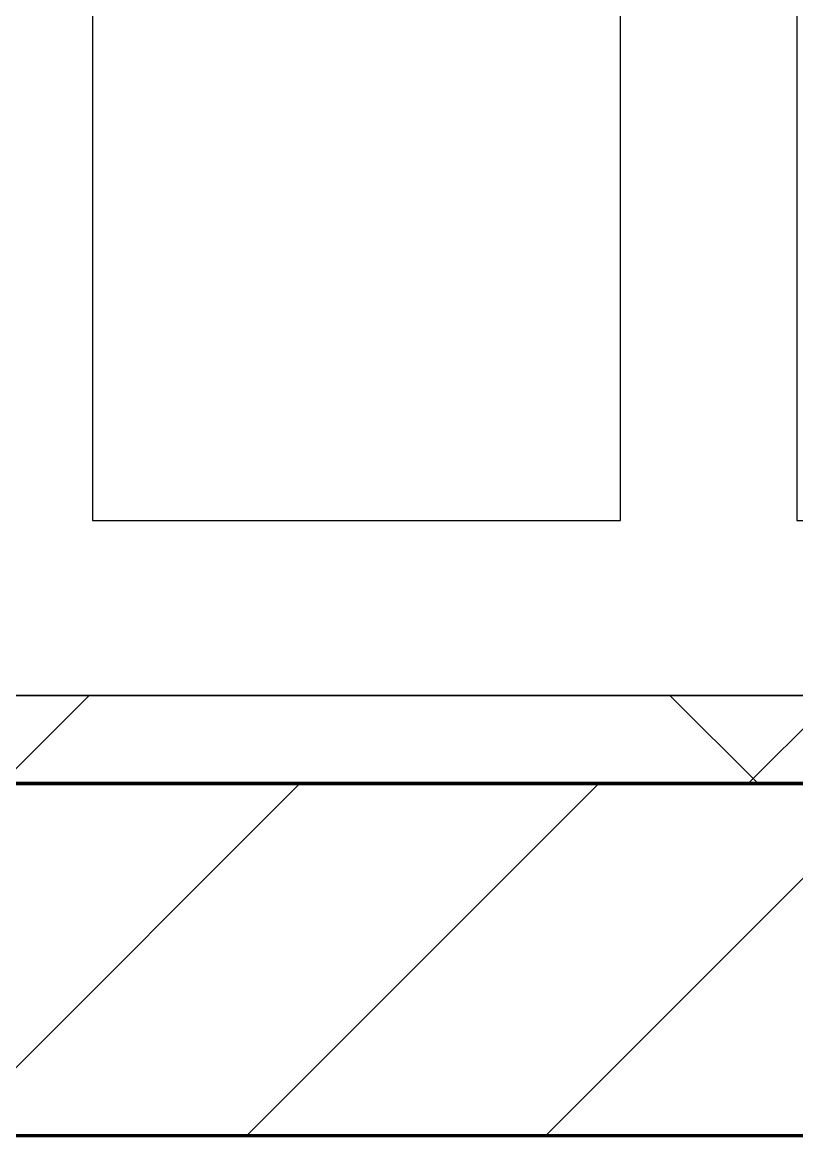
# Model space of a CAD drawing. Header units: millimetres. Extents: x -794334 to -714814, y -17806 to 22403.
# Drawn here: x -746271 to -745831, y -4021 to -3389 of the extents above; entities that cross this region are included whole.
import ezdxf
from ezdxf.xclip import XClip

# ---------------------------------------------------------------- set-up
doc = ezdxf.new("R2010")
doc.units = ezdxf.units.MM
doc.header["$XCLIPFRAME"] = 0
doc.layers.add('000 - WIPEOUT', color=250, linetype='Continuous')
doc.layers.add('A11_ALU.SOLID SHEET', color=2, linetype='Continuous')
for name, color, linetype, lineweight in [('A-GLAZ-CURT', 2, 'Continuous', 9), ('A-WALL', 5, 'Continuous', 35), ('A-WALL-FNSH', 2, 'Continuous', 35), ('A-WALL-PATT', 1, 'Continuous', 35), ('WALL-E', 2, 'Continuous', 35)]:
    doc.layers.add(name, color=color, linetype=linetype, lineweight=lineweight)

# ---------------------------------------------------------------- blocks, each defined once
blk = doc.blocks.new('PPLS-PP19_Custom Tile Pattern - Custom Tile Pattern-V171-4252-01 ENLARGED CONCOURSE LEVEL - REFLECTED CEILING PLAN - SHEET 3')
at = {"layer": 'A-GLAZ-CURT'}
for p, q in [((-300, 0), (300, 0)), ((300, 0), (-300, 0)), ((195.99, 0), (213.31, 0)), ((213.31, 0), (195.99, 0)), ((230.06, 0), (300, 0)), ((-300, -50), (300, -50)), ((300, -50), (-300, -50))]:
    blk.add_line(p, q, dxfattribs=at)
for points, knots in [([(300, 0), (286.53, 0), (254.22, 0), (207.11, 0), (177.41, 0), (159.34, 0), (158.33, 0), (158.3, 0)], [-285.253232, -285.253232, -285.253232, -285.253232, -244.693688, -187.987675, -143.776725, -129.632772, -123.352749, -123.352749, -123.352749, -123.352749]), ([(159.07, 0), (159.13, 0), (160.84, 0), (165.21, 0), (174.15, 0), (185.98, 0), (208.82, 0), (219.42, 0), (230.06, 0)], [-115.643202, -115.643202, -115.643202, -115.643202, -114.681583, -87.660824, -65.295536, -41.623857, -24.459831, 0, 0, 0, 0]), ([(247.1, 0), (246.76, 0), (245.04, 0), (238.34, 0), (226.56, 0), (221.1, 0), (200.27, 0), (182.99, 0), (174.27, 0), (169.67, 0), (168.99, 0)], [-9649.085549, -9649.085549, -9649.085549, -9649.085549, -9581.591397, -9406.094246, -9221.510254, -9016.44624, -8717.832359, -8253.978395, -8152.463617, -8069.855175, -8069.855175, -8069.855175, -8069.855175]), ([(215.22, 0), (214.62, 0), (210.55, 0), (203.98, 0), (187.54, 0), (175.3, 0), (169.49, 0)], [-203.825446, -203.825446, -203.825446, -203.825446, -198.527383, -184.406837, -162.427601, -142.916156, -142.916156, -142.916156, -142.916156]), ([(171.51, 0), (176.48, 0), (193.23, 0), (201.73, 0), (208.81, 0), (213.9, 0), (234.51, 0), (247.91, 0), (251.66, 0)], [-7971.819559, -7971.819559, -7971.819559, -7971.819559, -7784.112253, -7606.717214, -7289.299508, -7042.621073, -6582.165592, -6392.31194, -6392.31194, -6392.31194, -6392.31194]), ([(172.07, 0), (177.66, 0), (187.87, 0), (201.08, 0), (207.47, 0), (213.96, 0), (215.11, 0)], [-255.364076, -255.364076, -255.364076, -255.364076, -237.955587, -223.92608, -215.862851, -208.75215, -208.75215, -208.75215, -208.75215]), ([(251.64, 0), (242.14, 0), (228.17, 0), (219.94, 0), (219.02, 0)], [-11679.772918, -11679.772918, -11679.772918, -11679.772918, -11162.864862, -10856.732305, -10856.732305, -10856.732305, -10856.732305]), ([(219.9, 0), (220.86, 0), (227.84, 0), (242.06, 0), (246.54, 0), (246.96, 0)], [-10670.940496, -10670.940496, -10670.940496, -10670.940496, -10511.382485, -9925.173265, -9834.877357, -9834.877357, -9834.877357, -9834.877357]), ([(251.94, 0), (258.23, 0), (269.6, 0), (281.71, 0), (291.71, 0), (296.52, 0), (297.86, 0), (298.09, 0)], [-6387.496107, -6387.496107, -6387.496107, -6387.496107, -6068.460911, -5766.029927, -5566.724884, -5280.360606, -5199.253518, -5199.253518, -5199.253518, -5199.253518]), ([(300, 0), (288.22, 0), (272.18, 0), (256.29, 0), (252.36, 0)], [-12528.858583, -12528.858583, -12528.858583, -12528.858583, -11905.454923, -11692.795444, -11692.795444, -11692.795444, -11692.795444]), ([(284.76, 0), (284.76, 0), (285.09, 0), (287.47, 0), (293.59, 0), (297.76, 0), (300, 0)], [-4110.630118, -4110.630118, -4110.630118, -4110.630118, -4053.389046, -3959.664717, -3862.421465, -3746.95702, -3746.95702, -3746.95702, -3746.95702]), ([(297.38, 0), (295.84, 0), (291.62, 0), (285.38, 0), (284.87, 0)], [-4803.172655, -4803.172655, -4803.172655, -4803.172655, -4358.271401, -4143.037883, -4143.037883, -4143.037883, -4143.037883])]:
    blk.add_open_spline(points, degree=3, knots=knots, dxfattribs=at)
blk = doc.blocks.new('PPLS-PP19_Custom Tile Pattern - Custom Tile Pattern-V172-4252-01 ENLARGED CONCOURSE LEVEL - REFLECTED CEILING PLAN - SHEET 3')
at = {"layer": 'A-GLAZ-CURT'}
for p, q in [((-300, 0), (300, 0)), ((300, 0), (-300, 0)), ((-293.07, 0), (-275.75, 0)), ((-275.75, 0), (-293.07, 0)), ((-222.32, 0), (-213.66, 0)), ((-213.66, 0), (-222.32, 0)), ((-212.59, 0), (-205, 0)), ((-205, 0), (-212.59, 0)), ((-300, -50), (300, -50)), ((300, -50), (-300, -50))]:
    blk.add_line(p, q, dxfattribs=at)
at = {"layer": 'A-GLAZ-CURT', "flags": 128}
for points in [[(-300, 0), (-291.56, 0), (-283.3, 0), (-275.2, 0), (-267.26, 0), (-259.45, 0), (-251.77, 0), (-244.2, 0), (-236.74, 0), (-229.36, 0), (-222.06, 0), (-214.83, 0), (-207.71, 0), (-200.76, 0), (-194.02, 0), (-187.54, 0), (-181.38, 0), (-175.58, 0), (-170.25, 0), (-165.64, 0), (-162.01, 0), (-159.53, 0), (-157.46, 0), (-154.52, 0), (-149.42, 0), (-141.84, 0), (-132.81, 0), (-126.08, 0)], [(-145.5, 0), (-150.63, 0), (-155.53, 0), (-160.27, 0), (-164.95, 0), (-169.65, 0), (-174.47, 0), (-179.49, 0), (-184.81, 0), (-190.44, 0), (-196.37, 0), (-202.58, 0), (-209.04, 0), (-215.73, 0), (-222.63, 0), (-229.72, 0), (-236.97, 0), (-244.39, 0), (-251.96, 0), (-259.67, 0), (-267.51, 0), (-275.48, 0), (-283.55, 0), (-291.73, 0), (-300, 0)], [(-125.17, 0), (-128.55, 0), (-134.16, 0), (-140.03, 0), (-144.74, 0)]]:
    blk.add_lwpolyline(points, dxfattribs=at)
at = {"layer": 'A-GLAZ-CURT'}
for points, knots in [([(-300, 0), (-284.65, 0), (-236.57, 0), (-186.07, 0), (-154.2, 0), (-144.7, 0)], [-5323.127839, -5323.127839, -5323.127839, -5323.127839, -4502.809032, -2700.551212, -1801.283634, -1801.283634, -1801.283634, -1801.283634]), ([(-212.59, 0), (-213.12, 0), (-234.58, 0), (-262.56, 0), (-294.48, 0), (-300, 0)], [-15167.377188, -15167.377188, -15167.377188, -15167.377188, -15131.813646, -13729.592194, -13439.944408, -13439.944408, -13439.944408, -13439.944408]), ([(-144.92, 0), (-147.67, 0), (-147.69, 0), (-158.72, 0), (-174.02, 0), (-185.59, 0), (-209.77, 0), (-232.01, 0), (-255.22, 0), (-262.59, 0), (-264.9, 0), (-265.4, 0)], [-2919.378265, -2919.378265, -2919.378265, -2919.378265, -2477.344047, -2237.412286, -2029.680487, -1755.085331, -1400.429864, -858.079193, -543.655514, -208.940337, 0, 0, 0, 0]), ([(-258.6, 0), (-257.91, 0), (-254.26, 0), (-241.25, 0), (-226.11, 0), (-216.2, 0), (-212.94, 0)], [-5722.54675, -5722.54675, -5722.54675, -5722.54675, -5657.471696, -5413.335975, -5017.494783, -4839.200608, -4839.200608, -4839.200608, -4839.200608]), ([(-213.59, 0), (-216.64, 0), (-222.26, 0), (-231.26, 0), (-233.46, 0), (-234, 0)], [-1138.186603, -1138.186603, -1138.186603, -1138.186603, -978.033455, -846.069444, -682.911962, -682.911962, -682.911962, -682.911962]), ([(-233.49, 0), (-233.44, 0), (-232.38, 0), (-230.74, 0), (-225.3, 0), (-223.63, 0)], [-455.274641, -455.274641, -455.274641, -455.274641, -440.605512, -119.536984, 0, 0, 0, 0]), ([(-223.63, 0), (-219.39, 0), (-206.17, 0), (-188.58, 0), (-169.02, 0), (-152.12, 0), (-136.84, 0), (-127.33, 0), (-124.19, 0), (-123.43, 0), (-123.28, 0)], [-5463.295695, -5463.295695, -5463.295695, -5463.295695, -5161.076232, -4739.070012, -4465.409639, -4149.119819, -3839.893365, -3647.167523, -3488.92562, -3439.852845, -3439.852845, -3439.852845, -3439.852845]), ([(-133.82, 0), (-135.51, 0), (-137.8, 0), (-149.31, 0), (-162.01, 0), (-177.91, 0), (-196.09, 0), (-207.51, 0), (-212.59, 0)], [-2731.647847, -2731.647847, -2731.647847, -2731.647847, -2418.507304, -2308.929706, -2113.765672, -1763.376603, -1422.553702, -1155.603697, -1155.603697, -1155.603697, -1155.603697]), ([(-212.58, 0), (-209.53, 0), (-200.2, 0), (-185.8, 0), (-171.77, 0), (-158.7, 0), (-157.22, 0)], [-4832.723979, -4832.723979, -4832.723979, -4832.723979, -4666.091899, -4349.945572, -4000.813434, -3840.635403, -3840.635403, -3840.635403, -3840.635403]), ([(-152.35, 0), (-151.03, 0), (-148.69, 0), (-145.95, 0), (-144.74, 0)], [-3494.978217, -3494.978217, -3494.978217, -3494.978217, -3371.022232, -3306.706285, -3306.706285, -3306.706285, -3306.706285]), ([(-118.78, 0), (-121.86, 0), (-126.28, 0), (-136.96, 0), (-147.46, 0), (-150.03, 0), (-150.57, 0)], [-5938.474035, -5938.474035, -5938.474035, -5938.474035, -5700.061948, -5508.838257, -5298.784692, -5196.16478, -5196.16478, -5196.16478, -5196.16478]), ([(-150.34, 0), (-150.07, 0), (-148.54, 0), (-146.74, 0), (-144.78, 0)], [-4948.728362, -4948.728362, -4948.728362, -4948.728362, -4883.323924, -4613.467627, -4613.467627, -4613.467627, -4613.467627]), ([(-146.69, 0), (-146.59, 0), (-146.2, 0), (-145.55, 0), (-145, 0)], [-420.34245, -420.34245, -420.34245, -420.34245, -406.956646, -373.504238, -373.504238, -373.504238, -373.504238]), ([(-86.16, 0), (-91.37, 0), (-104.13, 0), (-122.65, 0), (-137.27, 0), (-143.09, 0), (-144.82, 0)], [-1681.3698, -1681.3698, -1681.3698, -1681.3698, -1374.161226, -945.742622, -741.901385, -584.516221, -584.516221, -584.516221, -584.516221]), ([(-76.83, 0), (-78.66, 0), (-93.66, 0), (-117.04, 0), (-141.36, 0), (-144.72, 0)], [-19219.070313, -19219.070313, -19219.070313, -19219.070313, -18935.241197, -17136.203329, -16854.861712, -16854.861712, -16854.861712, -16854.861712]), ([(-144.72, 0), (-144.45, 0), (-139.72, 0), (-137.28, 0), (-133.93, 0), (-128.78, 0), (-126.5, 0)], [-6044.066382, -6044.066382, -6044.066382, -6044.066382, -6017.569127, -5560.701257, -5364.112219, -5231.017328, -5231.017328, -5231.017328, -5231.017328]), ([(-143.97, 0), (-142.91, 0), (-138.3, 0), (-127.26, 0), (-107.3, 0), (-91.82, 0), (-80.24, 0), (-76.84, 0)], [-4577.573735, -4577.573735, -4577.573735, -4577.573735, -4440.880425, -4054.690705, -3793.097032, -3402.597032, -3220.278812, -3220.278812, -3220.278812, -3220.278812]), ([(-143.85, 0), (-135.75, 0), (-123.38, 0), (-110.8, 0), (-99.5, 0), (-91.46, 0)], [-1774.375946, -1774.375946, -1774.375946, -1774.375946, -1002.059161, -460.363443, 0, 0, 0, 0]), ([(-143.74, 0), (-142.58, 0), (-134.66, 0), (-128.29, 0), (-125.15, 0)], [-350.285375, -350.285375, -350.285375, -350.285375, -290.263673, 0, 0, 0, 0]), ([(-77.81, 0), (-78.66, 0), (-88.63, 0), (-110.94, 0), (-128.67, 0), (-142.38, 0), (-143.56, 0)], [-7555.913918, -7555.913918, -7555.913918, -7555.913918, -7508.296369, -7004.680444, -6449.282163, -6393.465623, -6393.465623, -6393.465623, -6393.465623]), ([(-127.41, 0), (-131.63, 0), (-133.16, 0), (-134.09, 0), (-134.15, 0)], [-8540.990293, -8540.990293, -8540.990293, -8540.990293, -8266.114998, -8246.473386, -8246.473386, -8246.473386, -8246.473386]), ([(-134.15, 0), (-133.32, 0), (-130.31, 0), (-117.33, 0), (-93.07, 0), (-81.47, 0), (-76.82, 0)], [-7657.439573, -7657.439573, -7657.439573, -7657.439573, -7293.749979, -6839.55839, -6236.997189, -5777.202448, -5777.202448, -5777.202448, -5777.202448]), ([(-120.13, 0), (-120.14, 0), (-120.24, 0), (-121.3, 0), (-129.25, 0), (-133.82, 0)], [-2933.992132, -2933.992132, -2933.992132, -2933.992132, -2920.575025, -2840.280255, -2731.647847, -2731.647847, -2731.647847, -2731.647847]), ([(-113.43, 0), (-113.44, 0), (-113.96, 0), (-119.73, 0), (-125.43, 0), (-127.03, 0), (-127.41, 0)], [-328.499627, -328.499627, -328.499627, -328.499627, -282.672656, -98.539552, -24.539552, 0, 0, 0, 0]), ([(-126.5, 0), (-122.44, 0), (-108.71, 0), (-86.68, 0), (-63.44, 0), (-54.4, 0), (-48.53, 0), (-30.79, 0), (-21.55, 0), (-11.2, 0), (-8.98, 0)], [-5231.017328, -5231.017328, -5231.017328, -5231.017328, -4994.692869, -4542.524482, -4008.285538, -3689.699207, -3546.54457, -3315.260113, -2864.387349, -2744.195527, -2744.195527, -2744.195527, -2744.195527]), ([(-125.15, 0), (-124.93, 0), (-121.96, 0), (-113.01, 0), (-98.9, 0), (-85.29, 0), (-71.67, 0), (-65.93, 0), (-65.07, 0)], [-3362.7396, -3362.7396, -3362.7396, -3362.7396, -3342.215224, -3074.362186, -2902.289527, -2605.247022, -2322.099534, -2241.8264, -2241.8264, -2241.8264, -2241.8264]), ([(-122.08, 0), (-122.01, 0), (-121.69, 0), (-121.2, 0), (-120.88, 0)], [-3136.336417, -3136.336417, -3136.336417, -3136.336417, -3110.304437, -3035.164275, -3035.164275, -3035.164275, -3035.164275]), ([(-78.11, 0), (-87.43, 0), (-99.51, 0), (-114.02, 0), (-117.28, 0), (-118.78, 0)], [-740.068933, -740.068933, -740.068933, -740.068933, -229.489605, -116.330425, 0, 0, 0, 0]), ([(-117.74, 0), (-117.19, 0), (-114.78, 0), (-113.43, 0), (-113.43, 0)], [-821.249067, -821.249067, -821.249067, -821.249067, -394.672656, -330.879064, -330.879064, -330.879064, -330.879064]), ([(-36.62, 0), (-36.62, 0), (-40.35, 0), (-44.32, 0), (-58.97, 0), (-85.2, 0), (-107.61, 0), (-116.56, 0), (-117.56, 0)], [-4069.478503, -4069.478503, -4069.478503, -4069.478503, -3858.647035, -3538.256648, -2842.901703, -2193.204658, -1433.981041, -985.49888, -985.49888, -985.49888, -985.49888]), ([(-115.82, 0), (-114.96, 0), (-110.41, 0), (-96.78, 0), (-84.2, 0), (-77.67, 0), (-76.84, 0)], [-5724.064692, -5724.064692, -5724.064692, -5724.064692, -5430.283136, -5103.229623, -4799.173296, -4755.465523, -4755.465523, -4755.465523, -4755.465523]), ([(9.32, 0), (9.08, 0), (7.65, 0), (2.57, 0), (-12.23, 0), (-25.64, 0), (-40, 0), (-56.24, 0), (-75.59, 0), (-94, 0), (-112.01, 0), (-114.94, 0), (-115.63, 0)], [-2922.926651, -2922.926651, -2922.926651, -2922.926651, -2882.788014, -2720.818881, -2518.50168, -2125.455881, -1792.521578, -1466.981642, -1208.454564, -789.402658, -501.969187, -243.577221, -243.577221, -243.577221, -243.577221]), ([(-91.46, 0), (-90.09, 0), (-84.7, 0), (-77.43, 0), (-72.73, 0), (-72.64, 0), (-72.64, 0)], [-19832.387487, -19832.387487, -19832.387487, -19832.387487, -19753.885894, -19541.04734, -19478.625389, -19471.062469, -19471.062469, -19471.062469, -19471.062469]), ([(-63.96, 0), (-64.13, 0), (-72.5, 0), (-80.63, 0), (-86.16, 0)], [-2171.769325, -2171.769325, -2171.769325, -2171.769325, -2007.031671, -1681.3698, -1681.3698, -1681.3698, -1681.3698]), ([(-77.18, 0), (-77.76, 0), (-80.13, 0), (-82.66, 0), (-83.28, 0), (-83.28, 0)], [-1715.65753, -1715.65753, -1715.65753, -1715.65753, -1646.621388, -1424.436217, -1393.971743, -1393.971743, -1393.971743, -1393.971743]), ([(-83.28, 0), (-83.28, 0), (-82.91, 0), (-76.14, 0), (-62.97, 0), (-48.14, 0), (-36.49, 0), (-33.57, 0), (-29.94, 0), (-28.57, 0)], [-1393.4169, -1393.4169, -1393.4169, -1393.4169, -1353.722004, -1274.333717, -1073.56893, -651.549973, -296.515819, -83.513472, 0, 0, 0, 0]), ([(-29.03, 0), (-33.97, 0), (-43.74, 0), (-56.37, 0), (-70.05, 0), (-74.47, 0), (-76.87, 0)], [-2680.714891, -2680.714891, -2680.714891, -2680.714891, -2413.671296, -2161.752162, -2006.592567, -1727.625883, -1727.625883, -1727.625883, -1727.625883]), ([(-36.33, 0), (-36.43, 0), (-37.27, 0), (-45.02, 0), (-46.13, 0), (-60.23, 0), (-71.45, 0), (-76.83, 0)], [-1855.773136, -1855.773136, -1855.773136, -1855.773136, -1810.870157, -1672.078046, -1405.135169, -1060.00838, -763.463767, -763.463767, -763.463767, -763.463767]), ([(-26.75, 0), (-27.82, 0), (-36.18, 0), (-52.6, 0), (-67.95, 0), (-76.83, 0)], [-8718.362214, -8718.362214, -8718.362214, -8718.362214, -8532.293389, -8073.216054, -7574.300621, -7574.300621, -7574.300621, -7574.300621]), ([(-76.63, 0), (-75.3, 0), (-72.32, 0), (-68.41, 0), (-65.12, 0), (-63.63, 0)], [-3216.673436, -3216.673436, -3216.673436, -3216.673436, -3144.956779, -3050.982048, -2969.237017, -2969.237017, -2969.237017, -2969.237017]), ([(-76.52, 0), (-63.66, 0), (-41.55, 0), (-12.78, 0), (4.23, 0), (9.64, 0), (10.14, 0), (10.18, 0)], [-4749.755808, -4749.755808, -4749.755808, -4749.755808, -4065.652676, -3589.737505, -3285.047089, -3066.359526, -3044.715262, -3044.715262, -3044.715262, -3044.715262]), ([(-75.79, 0), (-75.49, 0), (-69.49, 0), (-62.74, 0), (-60.36, 0), (-59.97, 0)], [-5743.07968, -5743.07968, -5743.07968, -5743.07968, -5713.340575, -5140.470607, -5006.787413, -5006.787413, -5006.787413, -5006.787413]), ([(-66.39, 0), (-66.39, 0), (-63.63, 0), (-53.63, 0), (-34.42, 0), (-29.82, 0), (-29.19, 0)], [-2493.31794, -2493.31794, -2493.31794, -2493.31794, -2315.303971, -1809.437387, -963.711516, -666.19313, -666.19313, -666.19313, -666.19313]), ([(31.18, 0), (25.97, 0), (11.99, 0), (-16.92, 0), (-47.42, 0), (-65.77, 0), (-66.37, 0), (-66.38, 0)], [-4496.803627, -4496.803627, -4496.803627, -4496.803627, -4222.080604, -3745.412743, -2981.410125, -2542.574734, -2498.224237, -2498.224237, -2498.224237, -2498.224237]), ([(-63.63, 0), (-61.49, 0), (-57.39, 0), (-54.49, 0), (-45.2, 0), (-40.79, 0), (-40.46, 0), (-40.44, 0)], [-2969.237017, -2969.237017, -2969.237017, -2969.237017, -2851.217951, -2734.127174, -2474.780881, -2410.990208, -2350.645972, -2350.645972, -2350.645972, -2350.645972]), ([(-58.83, 0), (-58.37, 0), (-57.29, 0), (-54.23, 0), (-46.33, 0), (-42.62, 0), (-41.76, 0)], [-4859.52896, -4859.52896, -4859.52896, -4859.52896, -4680.891996, -4469.85053, -4321.566175, -4270.495146, -4270.495146, -4270.495146, -4270.495146]), ([(-51.83, 0), (-51.83, 0), (-51.78, 0), (-47.4, 0), (-46.01, 0), (-40.22, 0), (-36.78, 0)], [-632.814994, -632.814994, -632.814994, -632.814994, -627.965721, -508.377888, -260.442412, 0, 0, 0, 0]), ([(76.63, 0), (74.8, 0), (67.65, 0), (53.52, 0), (37, 0), (24.07, 0), (12.82, 0), (-2.9, 0), (-20.62, 0), (-32.81, 0), (-44.85, 0), (-51.43, 0), (-51.79, 0)], [-3095.572228, -3095.572228, -3095.572228, -3095.572228, -2950.589685, -2634.532728, -2313.748533, -2106.613311, -1925.670641, -1617.263037, -1290.787923, -1039.307308, -819.71621, -644.910881, -644.910881, -644.910881, -644.910881]), ([(-41.76, 0), (-39.9, 0), (-37.72, 0), (-36.92, 0), (-36.77, 0)], [-4270.495146, -4270.495146, -4270.495146, -4270.495146, -4161.040818, -4106.245333, -4106.245333, -4106.245333, -4106.245333]), ([(-36.78, 0), (-32.43, 0), (-19.22, 0), (8.83, 0), (37.56, 0), (55.53, 0), (58.91, 0)], [-6191.144455, -6191.144455, -6191.144455, -6191.144455, -5862.463379, -5340.621928, -4573.028122, -4390.9726, -4390.9726, -4390.9726, -4390.9726]), ([(-36.29, 0), (-36.29, 0), (-34.66, 0), (-28.88, 0), (-26.95, 0), (-26.54, 0)], [-9150.272121, -9150.272121, -9150.272121, -9150.272121, -9057.163041, -8919.836787, -8834.607043, -8834.607043, -8834.607043, -8834.607043]), ([(-9.24, 0), (-13.37, 0), (-22.69, 0), (-34.76, 0), (-36.04, 0)], [-9648.32085, -9648.32085, -9648.32085, -9648.32085, -9424.652049, -9182.880979, -9182.880979, -9182.880979, -9182.880979]), ([(-33.34, 0), (-33.34, 0), (-32.93, 0), (-31.16, 0), (-30.52, 0)], [-2415.024266, -2415.024266, -2415.024266, -2415.024266, -2357.633367, -2323.618664, -2323.618664, -2323.618664, -2323.618664]), ([(70.61, 0), (66.16, 0), (55.8, 0), (39.61, 0), (24.74, 0), (2.64, 0), (-17.84, 0), (-30.57, 0), (-31.82, 0), (-32, 0)], [-4647.237329, -4647.237329, -4647.237329, -4647.237329, -4326.416877, -4098.545751, -3766.694881, -3333.063701, -2994.501669, -2698.150104, -2614.070998, -2614.070998, -2614.070998, -2614.070998]), ([(-30.76, 0), (-30.73, 0), (-29.99, 0), (-23.47, 0), (-15.75, 0), (-15.19, 0)], [-54176.191683, -54176.191683, -54176.191683, -54176.191683, -54157.274271, -53749.15266, -53717.791567, -53717.791567, -53717.791567, -53717.791567]), ([(-30.52, 0), (-27.11, 0), (-21.19, 0), (-13.78, 0), (-9.76, 0)], [-2323.618664, -2323.618664, -2323.618664, -2323.618664, -2142.497158, -1936.348887, -1936.348887, -1936.348887, -1936.348887]), ([(-13, 0), (-14.35, 0), (-17.68, 0), (-25.97, 0), (-29.52, 0), (-30.21, 0)], [-55207.591944, -55207.591944, -55207.591944, -55207.591944, -54789.006179, -54461.685999, -54290.791712, -54290.791712, -54290.791712, -54290.791712]), ([(-8.94, 0), (-11.49, 0), (-18.04, 0), (-24.92, 0), (-29.03, 0)], [-3058.162296, -3058.162296, -3058.162296, -3058.162296, -2903.012179, -2680.714891, -2680.714891, -2680.714891, -2680.714891]), ([(-28.98, 0), (-28.66, 0), (-27.39, 0), (-24.45, 0), (-22.56, 0)], [-166.548282, -166.548282, -166.548282, -166.548282, -102.06493, 0, 0, 0, 0]), ([(-28.57, 0), (-26.93, 0), (-20.29, 0), (-11.45, 0), (2.08, 0), (13.15, 0), (21.24, 0), (24.62, 0), (24.72, 0), (24.72, 0)], [-5361.429781, -5361.429781, -5361.429781, -5361.429781, -5261.36855, -5050.479954, -4785.90057, -4596.498881, -4445.288762, -4384.376941, -4376.041937, -4376.041937, -4376.041937, -4376.041937]), ([(-22.56, 0), (-20.27, 0), (-17.03, 0), (-12.73, 0), (-10.87, 0), (-9.88, 0)], [-56468.192263, -56468.192263, -56468.192263, -56468.192263, -56344.022017, -56303.229861, -56238.992205, -56238.992205, -56238.992205, -56238.992205]), ([(-8.97, 0), (-4.92, 0), (9.34, 0), (22.06, 0), (37.44, 0), (45.92, 0), (54.06, 0), (57.74, 0), (58.92, 0)], [-1922.958512, -1922.958512, -1922.958512, -1922.958512, -1716.209403, -1206.526904, -1089.329421, -901.315459, -753.071572, -680.970159, -680.970159, -680.970159, -680.970159]), ([(30.82, 0), (29.27, 0), (20.14, 0), (7.2, 0), (-4.71, 0), (-8.96, 0)], [-10462.034656, -10462.034656, -10462.034656, -10462.034656, -10363.088938, -9884.23066, -9653.481288, -9653.481288, -9653.481288, -9653.481288]), ([(-8.75, 0), (-3.18, 0), (9.49, 0), (15.02, 0), (22.91, 0), (31, 0), (39.04, 0), (50.85, 0), (56.7, 0), (58.85, 0)], [-2740.056696, -2740.056696, -2740.056696, -2740.056696, -2439.246196, -2084.094819, -1956.422387, -1818.904206, -1645.594513, -1443.202566, -1245.480316, -1245.480316, -1245.480316, -1245.480316]), ([(-8.66, 0), (-4.78, 0), (11.85, 0), (42.82, 0), (88.72, 0), (120.63, 0), (138.28, 0), (138.53, 0)], [-446.928521, -446.928521, -446.928521, -446.928521, -429.606584, -390.253598, -346.313304, -291.370682, -290.5735, -290.5735, -290.5735, -290.5735]), ([(-8.58, 0), (-8.03, 0), (-7.1, 0), (-6.6, 0), (-6.44, 0)], [-56208.511439, -56208.511439, -56208.511439, -56208.511439, -56166.290093, -56124.392176, -56124.392176, -56124.392176, -56124.392176]), ([(8.33, 0), (8.19, 0), (7.18, 0), (2.1, 0), (-4.61, 0), (-7.98, 0)], [-3574.286521, -3574.286521, -3574.286521, -3574.286521, -3526.962355, -3285.499107, -3077.857837, -3077.857837, -3077.857837, -3077.857837]), ([(-6.54, 0), (-6.73, 0), (-7.2, 0), (-7.6, 0), (-7.79, 0)], [-56009.792147, -56009.792147, -56009.792147, -56009.792147, -55949.290093, -55895.192118, -55895.192118, -55895.192118, -55895.192118]), ([(-2.63, 0), (-2.47, 0), (-1.22, 0), (4.92, 0), (15.97, 0), (22.54, 0), (24.49, 0)], [-226.825321, -226.825321, -226.825321, -226.825321, -220.269177, -206.416616, -198.214427, -187.717507, -187.717507, -187.717507, -187.717507]), ([(103.09, 0), (101.08, 0), (86.31, 0), (63.34, 0), (35.84, 0), (12, 0), (3.08, 0), (-1.67, 0), (-2.25, 0)], [-375.435014, -375.435014, -375.435014, -375.435014, -369.147452, -330.153101, -307.516438, -285.83788, -246.234814, -234.646884, -234.646884, -234.646884, -234.646884]), ([(24.69, 0), (24.54, 0), (20.99, 0), (15.48, 0), (10.8, 0), (9.63, 0)], [-4368.572414, -4368.572414, -4368.572414, -4368.572414, -4306.476363, -4080.000647, -3772.857994, -3772.857994, -3772.857994, -3772.857994]), ([(18.16, 0), (19.15, 0), (24.25, 0), (25.66, 0), (26.12, 0)], [-5700.113719, -5700.113719, -5700.113719, -5700.113719, -5554.232259, -5302.431367, -5302.431367, -5302.431367, -5302.431367]), ([(58.87, 0), (56.75, 0), (50.92, 0), (43.81, 0), (29.53, 0), (20.67, 0), (18.85, 0), (18.16, 0)], [-6668.940949, -6668.940949, -6668.940949, -6668.940949, -6548.303034, -6314.283804, -6135.05769, -5972.647715, -5832.674503, -5832.674503, -5832.674503, -5832.674503]), ([(27.44, 0), (27.9, 0), (29.54, 0), (38.07, 0), (48.64, 0), (56.98, 0), (58.91, 0)], [-5037.309798, -5037.309798, -5037.309798, -5037.309798, -4887.603822, -4705.298446, -4353.683244, -4248.046167, -4248.046167, -4248.046167, -4248.046167]), ([(27.89, 0), (29.09, 0), (33.4, 0), (45.39, 0), (54.33, 0), (57.82, 0)], [-147.777612, -147.777612, -147.777612, -147.777612, -135.792042, -118.513713, -107.837717, -107.837717, -107.837717, -107.837717]), ([(53.18, 0), (53.06, 0), (52.22, 0), (44.99, 0), (36.46, 0), (30.82, 0)], [-622.740158, -622.740158, -622.740158, -622.740158, -566.066452, -360.610861, 0, 0, 0, 0]), ([(136.44, 0), (121.66, 0), (86.93, 0), (51.16, 0), (31.18, 0)], [-106.750556, -106.750556, -106.750556, -106.750556, -59.610984, 0, 0, 0, 0]), ([(126.35, 0), (119.91, 0), (102.5, 0), (76.86, 0), (57.82, 0), (46.51, 0), (41.18, 0), (36.02, 0), (35.54, 0), (35.54, 0)], [-432.67672, -432.67672, -432.67672, -432.67672, -401.860199, -357.622665, -341.267687, -334.000314, -326.15566, -319.318397, -317.489778, -317.489778, -317.489778, -317.489778]), ([(36.29, 0), (37.77, 0), (48.82, 0), (64.79, 0), (95.91, 0), (117.58, 0), (125.69, 0), (126.83, 0)], [-314.598523, -314.598523, -314.598523, -314.598523, -305.899624, -287.17622, -249.500363, -194.761443, -184.718742, -184.718742, -184.718742, -184.718742])]:
    blk.add_open_spline(points, degree=3, knots=knots, dxfattribs=at)
for points in [[(-145.61, 0), (-165.33, 0), (-187.41, 0), (-211.88, 0)], [(-145.06, 0), (-146.87, 0), (-148.36, 0), (-149.07, 0)], [(-148.23, 0), (-147.18, 0), (-145.91, 0), (-144.74, 0)], [(-145.56, 0), (-146.23, 0), (-146.71, 0), (-146.95, 0)], [(-137.88, 0), (-140.47, 0), (-143.07, 0), (-144.75, 0)], [(-144.53, 0), (-143.07, 0), (-141.23, 0), (-138.62, 0)], [(-72.93, 0), (-73.9, 0), (-75.01, 0), (-76.21, 0)], [(-39.84, 0), (-39.08, 0), (-38.11, 0), (-37.36, 0)], [(-15.19, 0), (-14.27, 0), (-12.03, 0), (-9.01, 0)], [(24.49, 0), (25.23, 0), (25.72, 0), (26.04, 0)]]:
    blk.add_open_spline(points, degree=3, dxfattribs=at)
blk = doc.blocks.new('*U1029')
at = {"layer": 'A-GLAZ-CURT'}
for name, p in [('PPLS-PP19_Custom Tile Pattern - Custom Tile Pattern-V171-4252-01 ENLARGED CONCOURSE LEVEL - REFLECTED CEILING PLAN - SHEET 3', (32402.37, -7350)), ('PPLS-PP19_Custom Tile Pattern - Custom Tile Pattern-V172-4252-01 ENLARGED CONCOURSE LEVEL - REFLECTED CEILING PLAN - SHEET 3', (33002.37, -7350))]:
    blk.add_blockref(name, p, dxfattribs=at)
blk = doc.blocks.new('*U1240')
at = {"color": 3}
for points in [[(-437.5, -17850), (437.5, -17850), (437.5, -18150), (-437.5, -18150)], [(-437.5, -18250), (437.5, -18250), (437.5, -18550), (-437.5, -18550)]]:
    blk.add_wipeout(points, dxfattribs=at).dxf.layer = '000 - WIPEOUT'
at = {"layer": 'A11_ALU.SOLID SHEET', "color": 0, "linetype": 'ByBlock'}
for points in [[(-437.5, -18150), (437.5, -18150), (437.5, -17850), (-437.5, -17850)], [(-437.5, -18550), (437.5, -18550), (437.5, -18250), (-437.5, -18250)]]:
    blk.add_lwpolyline(points, close=True, dxfattribs=at)
blk = doc.blocks.new('*U1630')
blk.add_lwpolyline([(22690, -750), (19166.45, -750), (19116.45, -700), (18966.44, -550), (-101025.39, -550), (-101025.39, -6704.96), (-96300, -6704.96), (-96300, -7350), (-94497.63, -7350), (17250, -7350), (17250, -6849.96), (18300, -6849.96), (22690, -6849.96)], close=True)
at = {"layer": 'A11_ALU.SOLID SHEET', "color": 0, "linetype": 'ByBlock', "rotation": 90}
blk.add_blockref('*U1240', (-19400, -6813), dxfattribs=at)

msp = doc.modelspace()

# ---------------------------------------------------------------- block references
at = {"layer": 'A11_ALU.SOLID SHEET'}
ref = msp.add_blockref('*U1630', (-744681.24, 3579.02), dxfattribs=at)
XClip(ref).set_block_clipping_path([(-45802.4668593339, -9620.0029952967), (23702.8690583039, 10334.9999958097)])

# ---------------------------------------------------------------- next in the draw order: hatches: boundary and pattern name
at = {"layer": 'A-WALL-PATT', "lineweight": 9}
h = msp.add_hatch(dxfattribs=at)
h.set_pattern_fill('FP_5', color=256, style=0, pattern_type=2)
h.set_pattern_definition([(45, (0, 0), (-212.13203, 212.13203), []), (135, (0, 0), (-212.13203, -212.13203), [])])
h.paths.add_polyline_path([(-727630.24, -3820.98), (-727382.37, -3820.98), (-727382.37, -3770.98), (-790483.7, -3770.98), (-790483.7, -3820.98), (-727766, -3820.98)])
h = msp.add_hatch(dxfattribs=at)
h.set_pattern_fill('FP_2', color=256, style=0, pattern_type=2)
h.set_pattern_definition([(45, (0, 0), (-84.852814, 84.852814), [])])
h.paths.add_polyline_path([(-727382.37, -4020.98), (-727382.37, -3820.98), (-790483.7, -3820.98), (-790483.7, -4020.98), (-727494.49, -4020.98)])

# ---------------------------------------------------------------- next in the draw order: linework, layer by layer
at = {"layer": 'A-WALL', "color": 7, "lineweight": 70}
for p, q in [((-746780, -3820.98), (-745580, -3820.98)), ((-745580, -3820.98), (-746780, -3820.98)), ((-745580, -4020.98), (-746780, -4020.98))]:
    msp.add_line(p, q, dxfattribs=at)
at = {"layer": 'A-WALL-FNSH', "color": 250}
msp.add_line((-746780, -3770.98), (-745580, -3770.98), dxfattribs=at)
at = {"layer": 'WALL-E'}
for p, q in [((-727382.37, -4020.98), (-790483.7, -4020.98)), ((-790483.7, -4020.98), (-727382.37, -4020.98))]:
    msp.add_line(p, q, dxfattribs=at)

# ---------------------------------------------------------------- next in the draw order: block references
msp.add_blockref('*U1029', (-778882.37, 3579.02))

doc.saveas('drawing.dxf')
